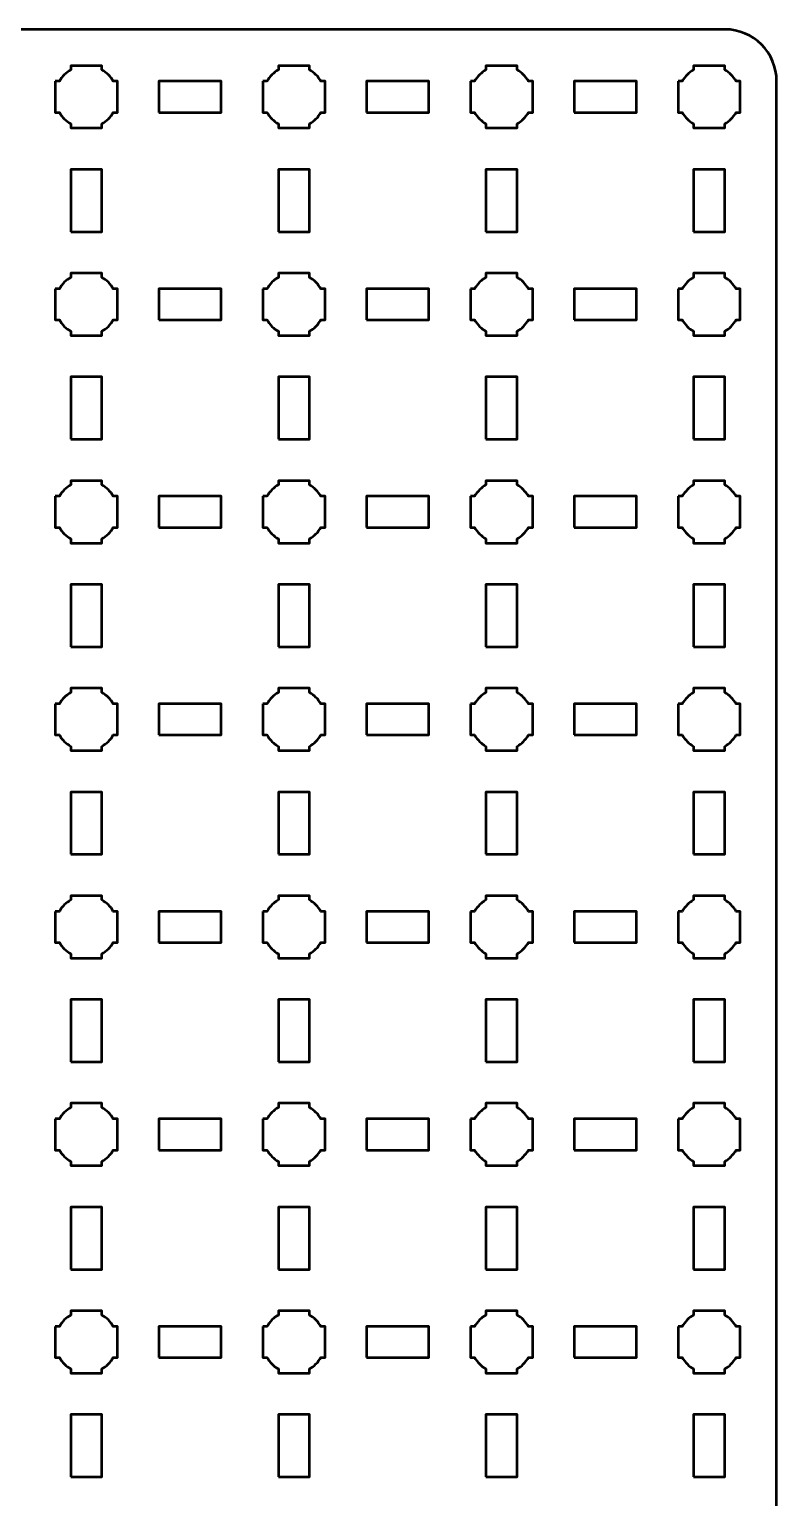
# Model space of a CAD drawing. Header units: centimetres. Extents: x -40.1 to 19.1, y -44.5 to 14.8.
# Drawn here: x 11.95 to 19.15, y 0.65 to 14.8 of the extents above; entities that cross this region are included whole.
import ezdxf

# ---------------------------------------------------------------- set-up
doc = ezdxf.new("R2010")
doc.units = ezdxf.units.CM
doc.header["$MEASUREMENT"] = 0
doc.layers.add('Layer 1', color=7, linetype='Continuous')

msp = doc.modelspace()

# ---------------------------------------------------------------- linework, layer by layer
at = {"layer": 'Layer 1', "color": 250, "lineweight": 53}
for points in [[(13.2, 14), (13.8, 14), (13.8, 14.3), (13.2, 14.3), (13.2, 14)], [(15.2, 14), (15.8, 14), (15.8, 14.3), (15.2, 14.3), (15.2, 14)], [(17.2, 14), (17.8, 14), (17.8, 14.3), (17.2, 14.3), (17.2, 14)], [(12.35, 12.85), (12.65, 12.85), (12.65, 13.45), (12.35, 13.45), (12.35, 12.85)], [(14.35, 12.85), (14.65, 12.85), (14.65, 13.45), (14.35, 13.45), (14.35, 12.85)], [(16.35, 12.85), (16.65, 12.85), (16.65, 13.45), (16.35, 13.45), (16.35, 12.85)], [(18.35, 12.85), (18.65, 12.85), (18.65, 13.45), (18.35, 13.45), (18.35, 12.85)], [(13.2, 12), (13.8, 12), (13.8, 12.3), (13.2, 12.3), (13.2, 12)], [(15.2, 12), (15.8, 12), (15.8, 12.3), (15.2, 12.3), (15.2, 12)], [(17.2, 12), (17.8, 12), (17.8, 12.3), (17.2, 12.3), (17.2, 12)], [(12.35, 10.85), (12.65, 10.85), (12.65, 11.45), (12.35, 11.45), (12.35, 10.85)], [(14.35, 10.85), (14.65, 10.85), (14.65, 11.45), (14.35, 11.45), (14.35, 10.85)], [(16.35, 10.85), (16.65, 10.85), (16.65, 11.45), (16.35, 11.45), (16.35, 10.85)], [(18.35, 10.85), (18.65, 10.85), (18.65, 11.45), (18.35, 11.45), (18.35, 10.85)], [(13.2, 10), (13.8, 10), (13.8, 10.3), (13.2, 10.3), (13.2, 10)], [(15.2, 10), (15.8, 10), (15.8, 10.3), (15.2, 10.3), (15.2, 10)], [(17.2, 10), (17.8, 10), (17.8, 10.3), (17.2, 10.3), (17.2, 10)], [(12.35, 8.85), (12.65, 8.85), (12.65, 9.45), (12.35, 9.45), (12.35, 8.85)], [(14.35, 8.85), (14.65, 8.85), (14.65, 9.45), (14.35, 9.45), (14.35, 8.85)], [(16.35, 8.85), (16.65, 8.85), (16.65, 9.45), (16.35, 9.45), (16.35, 8.85)], [(18.35, 8.85), (18.65, 8.85), (18.65, 9.45), (18.35, 9.45), (18.35, 8.85)], [(13.2, 8), (13.8, 8), (13.8, 8.3), (13.2, 8.3), (13.2, 8)], [(15.2, 8), (15.8, 8), (15.8, 8.3), (15.2, 8.3), (15.2, 8)], [(17.2, 8), (17.8, 8), (17.8, 8.3), (17.2, 8.3), (17.2, 8)], [(12.35, 6.85), (12.65, 6.85), (12.65, 7.45), (12.35, 7.45), (12.35, 6.85)], [(14.35, 6.85), (14.65, 6.85), (14.65, 7.45), (14.35, 7.45), (14.35, 6.85)], [(16.35, 6.85), (16.65, 6.85), (16.65, 7.45), (16.35, 7.45), (16.35, 6.85)], [(18.35, 6.85), (18.65, 6.85), (18.65, 7.45), (18.35, 7.45), (18.35, 6.85)], [(13.2, 6), (13.8, 6), (13.8, 6.3), (13.2, 6.3), (13.2, 6)], [(15.2, 6), (15.8, 6), (15.8, 6.3), (15.2, 6.3), (15.2, 6)], [(17.2, 6), (17.8, 6), (17.8, 6.3), (17.2, 6.3), (17.2, 6)], [(12.35, 4.85), (12.65, 4.85), (12.65, 5.45), (12.35, 5.45), (12.35, 4.85)], [(14.35, 4.85), (14.65, 4.85), (14.65, 5.45), (14.35, 5.45), (14.35, 4.85)], [(16.35, 4.85), (16.65, 4.85), (16.65, 5.45), (16.35, 5.45), (16.35, 4.85)], [(18.35, 4.85), (18.65, 4.85), (18.65, 5.45), (18.35, 5.45), (18.35, 4.85)], [(13.2, 4), (13.8, 4), (13.8, 4.3), (13.2, 4.3), (13.2, 4)], [(15.2, 4), (15.8, 4), (15.8, 4.3), (15.2, 4.3), (15.2, 4)], [(17.2, 4), (17.8, 4), (17.8, 4.3), (17.2, 4.3), (17.2, 4)], [(12.35, 2.85), (12.65, 2.85), (12.65, 3.45), (12.35, 3.45), (12.35, 2.85)], [(14.35, 2.85), (14.65, 2.85), (14.65, 3.45), (14.35, 3.45), (14.35, 2.85)], [(16.35, 2.85), (16.65, 2.85), (16.65, 3.45), (16.35, 3.45), (16.35, 2.85)], [(18.35, 2.85), (18.65, 2.85), (18.65, 3.45), (18.35, 3.45), (18.35, 2.85)], [(13.2, 2), (13.8, 2), (13.8, 2.3), (13.2, 2.3), (13.2, 2)], [(15.2, 2), (15.8, 2), (15.8, 2.3), (15.2, 2.3), (15.2, 2)], [(17.2, 2), (17.8, 2), (17.8, 2.3), (17.2, 2.3), (17.2, 2)], [(12.35, 0.85), (12.65, 0.85), (12.65, 1.45), (12.35, 1.45), (12.35, 0.85)], [(14.35, 0.85), (14.65, 0.85), (14.65, 1.45), (14.35, 1.45), (14.35, 0.85)], [(16.35, 0.85), (16.65, 0.85), (16.65, 1.45), (16.35, 1.45), (16.35, 0.85)], [(18.35, 0.85), (18.65, 0.85), (18.65, 1.45), (18.35, 1.45), (18.35, 0.85)]]:
    msp.add_lwpolyline(points, close=True, dxfattribs=at)
msp.add_open_spline([(-40.15, -44), (-40.15, -44), (-40.15, 14.3), (-40.15, 14.3), (-40.15, 14.3), (-40.15, 14.57609), (-39.92609, 14.8), (-39.65, 14.8), (-39.65, 14.8), (-39.65, 14.8), (18.65, 14.8), (18.65, 14.8), (18.65, 14.8), (18.92609, 14.8), (19.15, 14.57609), (19.15, 14.3), (19.15, 14.3), (19.15, 14.3), (19.15, -44), (19.15, -44), (19.15, -44), (19.15, -44.27609), (18.92609, -44.5), (18.65, -44.5), (18.65, -44.5), (18.65, -44.5), (-39.65, -44.5), (-39.65, -44.5), (-39.65, -44.5), (-39.92609, -44.5), (-40.15, -44.27609), (-40.15, -44)], degree=3, knots=[0, 0, 0, 0, 0.125, 0.125, 0.125, 0.125, 0.25, 0.25, 0.25, 0.25, 0.375, 0.375, 0.375, 0.375, 0.5, 0.5, 0.5, 0.5, 0.625, 0.625, 0.625, 0.625, 0.75, 0.75, 0.75, 0.75, 0.875, 0.875, 0.875, 0.875, 1, 1, 1, 1], dxfattribs=at)
at = {"layer": 'Layer 1', "lineweight": 53}
for points in [[(12.2, 14.3), (12.2, 14.3), (12.24015, 14.3), (12.24015, 14.3), (12.24015, 14.3), (12.2665, 14.34553), (12.30447, 14.3835), (12.35, 14.40985), (12.35, 14.40985), (12.35, 14.40985), (12.35, 14.45), (12.35, 14.45), (12.35, 14.45), (12.35, 14.45), (12.5, 14.45), (12.5, 14.45), (12.5, 14.45), (12.5, 14.45), (12.65, 14.45), (12.65, 14.45), (12.65, 14.45), (12.65, 14.45), (12.65, 14.40985), (12.65, 14.40985), (12.65, 14.40985), (12.69553, 14.3835), (12.7335, 14.34553), (12.75985, 14.3), (12.75985, 14.3), (12.75985, 14.3), (12.8, 14.3), (12.8, 14.3), (12.8, 14.3), (12.8, 14.3), (12.8, 14.15), (12.8, 14.15), (12.8, 14.15), (12.8, 14.15), (12.8, 14), (12.8, 14), (12.8, 14), (12.8, 14), (12.75985, 14), (12.75985, 14), (12.75985, 14), (12.7335, 13.95447), (12.69553, 13.9165), (12.65, 13.89015), (12.65, 13.89015), (12.65, 13.89015), (12.65, 13.85), (12.65, 13.85), (12.65, 13.85), (12.65, 13.85), (12.5, 13.85), (12.5, 13.85), (12.5, 13.85), (12.5, 13.85), (12.35, 13.85), (12.35, 13.85), (12.35, 13.85), (12.35, 13.85), (12.35, 13.89015), (12.35, 13.89015), (12.35, 13.89015), (12.30447, 13.9165), (12.2665, 13.95447), (12.24015, 14), (12.24015, 14), (12.24015, 14), (12.2, 14), (12.2, 14), (12.2, 14), (12.2, 14), (12.2, 14.15), (12.2, 14.15), (12.2, 14.15), (12.2, 14.15), (12.2, 14.3), (12.2, 14.3)], [(14.2, 14.3), (14.2, 14.3), (14.24015, 14.3), (14.24015, 14.3), (14.24015, 14.3), (14.2665, 14.34553), (14.30447, 14.3835), (14.35, 14.40985), (14.35, 14.40985), (14.35, 14.40985), (14.35, 14.45), (14.35, 14.45), (14.35, 14.45), (14.35, 14.45), (14.5, 14.45), (14.5, 14.45), (14.5, 14.45), (14.5, 14.45), (14.65, 14.45), (14.65, 14.45), (14.65, 14.45), (14.65, 14.45), (14.65, 14.40985), (14.65, 14.40985), (14.65, 14.40985), (14.69553, 14.3835), (14.7335, 14.34553), (14.75985, 14.3), (14.75985, 14.3), (14.75985, 14.3), (14.8, 14.3), (14.8, 14.3), (14.8, 14.3), (14.8, 14.3), (14.8, 14.15), (14.8, 14.15), (14.8, 14.15), (14.8, 14.15), (14.8, 14), (14.8, 14), (14.8, 14), (14.8, 14), (14.75985, 14), (14.75985, 14), (14.75985, 14), (14.7335, 13.95447), (14.69553, 13.9165), (14.65, 13.89015), (14.65, 13.89015), (14.65, 13.89015), (14.65, 13.85), (14.65, 13.85), (14.65, 13.85), (14.65, 13.85), (14.5, 13.85), (14.5, 13.85), (14.5, 13.85), (14.5, 13.85), (14.35, 13.85), (14.35, 13.85), (14.35, 13.85), (14.35, 13.85), (14.35, 13.89015), (14.35, 13.89015), (14.35, 13.89015), (14.30447, 13.9165), (14.2665, 13.95447), (14.24015, 14), (14.24015, 14), (14.24015, 14), (14.2, 14), (14.2, 14), (14.2, 14), (14.2, 14), (14.2, 14.15), (14.2, 14.15), (14.2, 14.15), (14.2, 14.15), (14.2, 14.3), (14.2, 14.3)], [(16.2, 14.3), (16.2, 14.3), (16.24015, 14.3), (16.24015, 14.3), (16.24015, 14.3), (16.2665, 14.34553), (16.30447, 14.3835), (16.35, 14.40985), (16.35, 14.40985), (16.35, 14.40985), (16.35, 14.45), (16.35, 14.45), (16.35, 14.45), (16.35, 14.45), (16.5, 14.45), (16.5, 14.45), (16.5, 14.45), (16.5, 14.45), (16.65, 14.45), (16.65, 14.45), (16.65, 14.45), (16.65, 14.45), (16.65, 14.40985), (16.65, 14.40985), (16.65, 14.40985), (16.69553, 14.3835), (16.7335, 14.34553), (16.75985, 14.3), (16.75985, 14.3), (16.75985, 14.3), (16.8, 14.3), (16.8, 14.3), (16.8, 14.3), (16.8, 14.3), (16.8, 14.15), (16.8, 14.15), (16.8, 14.15), (16.8, 14.15), (16.8, 14), (16.8, 14), (16.8, 14), (16.8, 14), (16.75985, 14), (16.75985, 14), (16.75985, 14), (16.7335, 13.95447), (16.69553, 13.9165), (16.65, 13.89015), (16.65, 13.89015), (16.65, 13.89015), (16.65, 13.85), (16.65, 13.85), (16.65, 13.85), (16.65, 13.85), (16.5, 13.85), (16.5, 13.85), (16.5, 13.85), (16.5, 13.85), (16.35, 13.85), (16.35, 13.85), (16.35, 13.85), (16.35, 13.85), (16.35, 13.89015), (16.35, 13.89015), (16.35, 13.89015), (16.30447, 13.9165), (16.2665, 13.95447), (16.24015, 14), (16.24015, 14), (16.24015, 14), (16.2, 14), (16.2, 14), (16.2, 14), (16.2, 14), (16.2, 14.15), (16.2, 14.15), (16.2, 14.15), (16.2, 14.15), (16.2, 14.3), (16.2, 14.3)], [(18.2, 14.3), (18.2, 14.3), (18.24015, 14.3), (18.24015, 14.3), (18.24015, 14.3), (18.2665, 14.34553), (18.30447, 14.3835), (18.35, 14.40985), (18.35, 14.40985), (18.35, 14.40985), (18.35, 14.45), (18.35, 14.45), (18.35, 14.45), (18.35, 14.45), (18.5, 14.45), (18.5, 14.45), (18.5, 14.45), (18.5, 14.45), (18.65, 14.45), (18.65, 14.45), (18.65, 14.45), (18.65, 14.45), (18.65, 14.40985), (18.65, 14.40985), (18.65, 14.40985), (18.69553, 14.3835), (18.7335, 14.34553), (18.75985, 14.3), (18.75985, 14.3), (18.75985, 14.3), (18.8, 14.3), (18.8, 14.3), (18.8, 14.3), (18.8, 14.3), (18.8, 14.15), (18.8, 14.15), (18.8, 14.15), (18.8, 14.15), (18.8, 14), (18.8, 14), (18.8, 14), (18.8, 14), (18.75985, 14), (18.75985, 14), (18.75985, 14), (18.7335, 13.95447), (18.69553, 13.9165), (18.65, 13.89015), (18.65, 13.89015), (18.65, 13.89015), (18.65, 13.85), (18.65, 13.85), (18.65, 13.85), (18.65, 13.85), (18.5, 13.85), (18.5, 13.85), (18.5, 13.85), (18.5, 13.85), (18.35, 13.85), (18.35, 13.85), (18.35, 13.85), (18.35, 13.85), (18.35, 13.89015), (18.35, 13.89015), (18.35, 13.89015), (18.30447, 13.9165), (18.2665, 13.95447), (18.24015, 14), (18.24015, 14), (18.24015, 14), (18.2, 14), (18.2, 14), (18.2, 14), (18.2, 14), (18.2, 14.15), (18.2, 14.15), (18.2, 14.15), (18.2, 14.15), (18.2, 14.3), (18.2, 14.3)], [(12.2, 12.3), (12.2, 12.3), (12.24015, 12.3), (12.24015, 12.3), (12.24015, 12.3), (12.2665, 12.34553), (12.30447, 12.3835), (12.35, 12.40985), (12.35, 12.40985), (12.35, 12.40985), (12.35, 12.45), (12.35, 12.45), (12.35, 12.45), (12.35, 12.45), (12.5, 12.45), (12.5, 12.45), (12.5, 12.45), (12.5, 12.45), (12.65, 12.45), (12.65, 12.45), (12.65, 12.45), (12.65, 12.45), (12.65, 12.40985), (12.65, 12.40985), (12.65, 12.40985), (12.69553, 12.3835), (12.7335, 12.34553), (12.75985, 12.3), (12.75985, 12.3), (12.75985, 12.3), (12.8, 12.3), (12.8, 12.3), (12.8, 12.3), (12.8, 12.3), (12.8, 12.15), (12.8, 12.15), (12.8, 12.15), (12.8, 12.15), (12.8, 12), (12.8, 12), (12.8, 12), (12.8, 12), (12.75985, 12), (12.75985, 12), (12.75985, 12), (12.7335, 11.95447), (12.69553, 11.9165), (12.65, 11.89015), (12.65, 11.89015), (12.65, 11.89015), (12.65, 11.85), (12.65, 11.85), (12.65, 11.85), (12.65, 11.85), (12.5, 11.85), (12.5, 11.85), (12.5, 11.85), (12.5, 11.85), (12.35, 11.85), (12.35, 11.85), (12.35, 11.85), (12.35, 11.85), (12.35, 11.89015), (12.35, 11.89015), (12.35, 11.89015), (12.30447, 11.9165), (12.2665, 11.95447), (12.24015, 12), (12.24015, 12), (12.24015, 12), (12.2, 12), (12.2, 12), (12.2, 12), (12.2, 12), (12.2, 12.15), (12.2, 12.15), (12.2, 12.15), (12.2, 12.15), (12.2, 12.3), (12.2, 12.3)], [(14.2, 12.3), (14.2, 12.3), (14.24015, 12.3), (14.24015, 12.3), (14.24015, 12.3), (14.2665, 12.34553), (14.30447, 12.3835), (14.35, 12.40985), (14.35, 12.40985), (14.35, 12.40985), (14.35, 12.45), (14.35, 12.45), (14.35, 12.45), (14.35, 12.45), (14.5, 12.45), (14.5, 12.45), (14.5, 12.45), (14.5, 12.45), (14.65, 12.45), (14.65, 12.45), (14.65, 12.45), (14.65, 12.45), (14.65, 12.40985), (14.65, 12.40985), (14.65, 12.40985), (14.69553, 12.3835), (14.7335, 12.34553), (14.75985, 12.3), (14.75985, 12.3), (14.75985, 12.3), (14.8, 12.3), (14.8, 12.3), (14.8, 12.3), (14.8, 12.3), (14.8, 12.15), (14.8, 12.15), (14.8, 12.15), (14.8, 12.15), (14.8, 12), (14.8, 12), (14.8, 12), (14.8, 12), (14.75985, 12), (14.75985, 12), (14.75985, 12), (14.7335, 11.95447), (14.69553, 11.9165), (14.65, 11.89015), (14.65, 11.89015), (14.65, 11.89015), (14.65, 11.85), (14.65, 11.85), (14.65, 11.85), (14.65, 11.85), (14.5, 11.85), (14.5, 11.85), (14.5, 11.85), (14.5, 11.85), (14.35, 11.85), (14.35, 11.85), (14.35, 11.85), (14.35, 11.85), (14.35, 11.89015), (14.35, 11.89015), (14.35, 11.89015), (14.30447, 11.9165), (14.2665, 11.95447), (14.24015, 12), (14.24015, 12), (14.24015, 12), (14.2, 12), (14.2, 12), (14.2, 12), (14.2, 12), (14.2, 12.15), (14.2, 12.15), (14.2, 12.15), (14.2, 12.15), (14.2, 12.3), (14.2, 12.3)], [(16.2, 12.3), (16.2, 12.3), (16.24015, 12.3), (16.24015, 12.3), (16.24015, 12.3), (16.2665, 12.34553), (16.30447, 12.3835), (16.35, 12.40985), (16.35, 12.40985), (16.35, 12.40985), (16.35, 12.45), (16.35, 12.45), (16.35, 12.45), (16.35, 12.45), (16.5, 12.45), (16.5, 12.45), (16.5, 12.45), (16.5, 12.45), (16.65, 12.45), (16.65, 12.45), (16.65, 12.45), (16.65, 12.45), (16.65, 12.40985), (16.65, 12.40985), (16.65, 12.40985), (16.69553, 12.3835), (16.7335, 12.34553), (16.75985, 12.3), (16.75985, 12.3), (16.75985, 12.3), (16.8, 12.3), (16.8, 12.3), (16.8, 12.3), (16.8, 12.3), (16.8, 12.15), (16.8, 12.15), (16.8, 12.15), (16.8, 12.15), (16.8, 12), (16.8, 12), (16.8, 12), (16.8, 12), (16.75985, 12), (16.75985, 12), (16.75985, 12), (16.7335, 11.95447), (16.69553, 11.9165), (16.65, 11.89015), (16.65, 11.89015), (16.65, 11.89015), (16.65, 11.85), (16.65, 11.85), (16.65, 11.85), (16.65, 11.85), (16.5, 11.85), (16.5, 11.85), (16.5, 11.85), (16.5, 11.85), (16.35, 11.85), (16.35, 11.85), (16.35, 11.85), (16.35, 11.85), (16.35, 11.89015), (16.35, 11.89015), (16.35, 11.89015), (16.30447, 11.9165), (16.2665, 11.95447), (16.24015, 12), (16.24015, 12), (16.24015, 12), (16.2, 12), (16.2, 12), (16.2, 12), (16.2, 12), (16.2, 12.15), (16.2, 12.15), (16.2, 12.15), (16.2, 12.15), (16.2, 12.3), (16.2, 12.3)], [(18.2, 12.3), (18.2, 12.3), (18.24015, 12.3), (18.24015, 12.3), (18.24015, 12.3), (18.2665, 12.34553), (18.30447, 12.3835), (18.35, 12.40985), (18.35, 12.40985), (18.35, 12.40985), (18.35, 12.45), (18.35, 12.45), (18.35, 12.45), (18.35, 12.45), (18.5, 12.45), (18.5, 12.45), (18.5, 12.45), (18.5, 12.45), (18.65, 12.45), (18.65, 12.45), (18.65, 12.45), (18.65, 12.45), (18.65, 12.40985), (18.65, 12.40985), (18.65, 12.40985), (18.69553, 12.3835), (18.7335, 12.34553), (18.75985, 12.3), (18.75985, 12.3), (18.75985, 12.3), (18.8, 12.3), (18.8, 12.3), (18.8, 12.3), (18.8, 12.3), (18.8, 12.15), (18.8, 12.15), (18.8, 12.15), (18.8, 12.15), (18.8, 12), (18.8, 12), (18.8, 12), (18.8, 12), (18.75985, 12), (18.75985, 12), (18.75985, 12), (18.7335, 11.95447), (18.69553, 11.9165), (18.65, 11.89015), (18.65, 11.89015), (18.65, 11.89015), (18.65, 11.85), (18.65, 11.85), (18.65, 11.85), (18.65, 11.85), (18.5, 11.85), (18.5, 11.85), (18.5, 11.85), (18.5, 11.85), (18.35, 11.85), (18.35, 11.85), (18.35, 11.85), (18.35, 11.85), (18.35, 11.89015), (18.35, 11.89015), (18.35, 11.89015), (18.30447, 11.9165), (18.2665, 11.95447), (18.24015, 12), (18.24015, 12), (18.24015, 12), (18.2, 12), (18.2, 12), (18.2, 12), (18.2, 12), (18.2, 12.15), (18.2, 12.15), (18.2, 12.15), (18.2, 12.15), (18.2, 12.3), (18.2, 12.3)], [(12.2, 10.3), (12.2, 10.3), (12.24015, 10.3), (12.24015, 10.3), (12.24015, 10.3), (12.2665, 10.34553), (12.30447, 10.3835), (12.35, 10.40985), (12.35, 10.40985), (12.35, 10.40985), (12.35, 10.45), (12.35, 10.45), (12.35, 10.45), (12.35, 10.45), (12.5, 10.45), (12.5, 10.45), (12.5, 10.45), (12.5, 10.45), (12.65, 10.45), (12.65, 10.45), (12.65, 10.45), (12.65, 10.45), (12.65, 10.40985), (12.65, 10.40985), (12.65, 10.40985), (12.69553, 10.3835), (12.7335, 10.34553), (12.75985, 10.3), (12.75985, 10.3), (12.75985, 10.3), (12.8, 10.3), (12.8, 10.3), (12.8, 10.3), (12.8, 10.3), (12.8, 10.15), (12.8, 10.15), (12.8, 10.15), (12.8, 10.15), (12.8, 10), (12.8, 10), (12.8, 10), (12.8, 10), (12.75985, 10), (12.75985, 10), (12.75985, 10), (12.7335, 9.95447), (12.69553, 9.9165), (12.65, 9.89015), (12.65, 9.89015), (12.65, 9.89015), (12.65, 9.85), (12.65, 9.85), (12.65, 9.85), (12.65, 9.85), (12.5, 9.85), (12.5, 9.85), (12.5, 9.85), (12.5, 9.85), (12.35, 9.85), (12.35, 9.85), (12.35, 9.85), (12.35, 9.85), (12.35, 9.89015), (12.35, 9.89015), (12.35, 9.89015), (12.30447, 9.9165), (12.2665, 9.95447), (12.24015, 10), (12.24015, 10), (12.24015, 10), (12.2, 10), (12.2, 10), (12.2, 10), (12.2, 10), (12.2, 10.15), (12.2, 10.15), (12.2, 10.15), (12.2, 10.15), (12.2, 10.3), (12.2, 10.3)], [(14.2, 10.3), (14.2, 10.3), (14.24015, 10.3), (14.24015, 10.3), (14.24015, 10.3), (14.2665, 10.34553), (14.30447, 10.3835), (14.35, 10.40985), (14.35, 10.40985), (14.35, 10.40985), (14.35, 10.45), (14.35, 10.45), (14.35, 10.45), (14.35, 10.45), (14.5, 10.45), (14.5, 10.45), (14.5, 10.45), (14.5, 10.45), (14.65, 10.45), (14.65, 10.45), (14.65, 10.45), (14.65, 10.45), (14.65, 10.40985), (14.65, 10.40985), (14.65, 10.40985), (14.69553, 10.3835), (14.7335, 10.34553), (14.75985, 10.3), (14.75985, 10.3), (14.75985, 10.3), (14.8, 10.3), (14.8, 10.3), (14.8, 10.3), (14.8, 10.3), (14.8, 10.15), (14.8, 10.15), (14.8, 10.15), (14.8, 10.15), (14.8, 10), (14.8, 10), (14.8, 10), (14.8, 10), (14.75985, 10), (14.75985, 10), (14.75985, 10), (14.7335, 9.95447), (14.69553, 9.9165), (14.65, 9.89015), (14.65, 9.89015), (14.65, 9.89015), (14.65, 9.85), (14.65, 9.85), (14.65, 9.85), (14.65, 9.85), (14.5, 9.85), (14.5, 9.85), (14.5, 9.85), (14.5, 9.85), (14.35, 9.85), (14.35, 9.85), (14.35, 9.85), (14.35, 9.85), (14.35, 9.89015), (14.35, 9.89015), (14.35, 9.89015), (14.30447, 9.9165), (14.2665, 9.95447), (14.24015, 10), (14.24015, 10), (14.24015, 10), (14.2, 10), (14.2, 10), (14.2, 10), (14.2, 10), (14.2, 10.15), (14.2, 10.15), (14.2, 10.15), (14.2, 10.15), (14.2, 10.3), (14.2, 10.3)], [(16.2, 10.3), (16.2, 10.3), (16.24015, 10.3), (16.24015, 10.3), (16.24015, 10.3), (16.2665, 10.34553), (16.30447, 10.3835), (16.35, 10.40985), (16.35, 10.40985), (16.35, 10.40985), (16.35, 10.45), (16.35, 10.45), (16.35, 10.45), (16.35, 10.45), (16.5, 10.45), (16.5, 10.45), (16.5, 10.45), (16.5, 10.45), (16.65, 10.45), (16.65, 10.45), (16.65, 10.45), (16.65, 10.45), (16.65, 10.40985), (16.65, 10.40985), (16.65, 10.40985), (16.69553, 10.3835), (16.7335, 10.34553), (16.75985, 10.3), (16.75985, 10.3), (16.75985, 10.3), (16.8, 10.3), (16.8, 10.3), (16.8, 10.3), (16.8, 10.3), (16.8, 10.15), (16.8, 10.15), (16.8, 10.15), (16.8, 10.15), (16.8, 10), (16.8, 10), (16.8, 10), (16.8, 10), (16.75985, 10), (16.75985, 10), (16.75985, 10), (16.7335, 9.95447), (16.69553, 9.9165), (16.65, 9.89015), (16.65, 9.89015), (16.65, 9.89015), (16.65, 9.85), (16.65, 9.85), (16.65, 9.85), (16.65, 9.85), (16.5, 9.85), (16.5, 9.85), (16.5, 9.85), (16.5, 9.85), (16.35, 9.85), (16.35, 9.85), (16.35, 9.85), (16.35, 9.85), (16.35, 9.89015), (16.35, 9.89015), (16.35, 9.89015), (16.30447, 9.9165), (16.2665, 9.95447), (16.24015, 10), (16.24015, 10), (16.24015, 10), (16.2, 10), (16.2, 10), (16.2, 10), (16.2, 10), (16.2, 10.15), (16.2, 10.15), (16.2, 10.15), (16.2, 10.15), (16.2, 10.3), (16.2, 10.3)], [(18.2, 10.3), (18.2, 10.3), (18.24015, 10.3), (18.24015, 10.3), (18.24015, 10.3), (18.2665, 10.34553), (18.30447, 10.3835), (18.35, 10.40985), (18.35, 10.40985), (18.35, 10.40985), (18.35, 10.45), (18.35, 10.45), (18.35, 10.45), (18.35, 10.45), (18.5, 10.45), (18.5, 10.45), (18.5, 10.45), (18.5, 10.45), (18.65, 10.45), (18.65, 10.45), (18.65, 10.45), (18.65, 10.45), (18.65, 10.40985), (18.65, 10.40985), (18.65, 10.40985), (18.69553, 10.3835), (18.7335, 10.34553), (18.75985, 10.3), (18.75985, 10.3), (18.75985, 10.3), (18.8, 10.3), (18.8, 10.3), (18.8, 10.3), (18.8, 10.3), (18.8, 10.15), (18.8, 10.15), (18.8, 10.15), (18.8, 10.15), (18.8, 10), (18.8, 10), (18.8, 10), (18.8, 10), (18.75985, 10), (18.75985, 10), (18.75985, 10), (18.7335, 9.95447), (18.69553, 9.9165), (18.65, 9.89015), (18.65, 9.89015), (18.65, 9.89015), (18.65, 9.85), (18.65, 9.85), (18.65, 9.85), (18.65, 9.85), (18.5, 9.85), (18.5, 9.85), (18.5, 9.85), (18.5, 9.85), (18.35, 9.85), (18.35, 9.85), (18.35, 9.85), (18.35, 9.85), (18.35, 9.89015), (18.35, 9.89015), (18.35, 9.89015), (18.30447, 9.9165), (18.2665, 9.95447), (18.24015, 10), (18.24015, 10), (18.24015, 10), (18.2, 10), (18.2, 10), (18.2, 10), (18.2, 10), (18.2, 10.15), (18.2, 10.15), (18.2, 10.15), (18.2, 10.15), (18.2, 10.3), (18.2, 10.3)], [(12.2, 8.3), (12.2, 8.3), (12.24015, 8.3), (12.24015, 8.3), (12.24015, 8.3), (12.2665, 8.34553), (12.30447, 8.3835), (12.35, 8.40985), (12.35, 8.40985), (12.35, 8.40985), (12.35, 8.45), (12.35, 8.45), (12.35, 8.45), (12.35, 8.45), (12.5, 8.45), (12.5, 8.45), (12.5, 8.45), (12.5, 8.45), (12.65, 8.45), (12.65, 8.45), (12.65, 8.45), (12.65, 8.45), (12.65, 8.40985), (12.65, 8.40985), (12.65, 8.40985), (12.69553, 8.3835), (12.7335, 8.34553), (12.75985, 8.3), (12.75985, 8.3), (12.75985, 8.3), (12.8, 8.3), (12.8, 8.3), (12.8, 8.3), (12.8, 8.3), (12.8, 8.15), (12.8, 8.15), (12.8, 8.15), (12.8, 8.15), (12.8, 8), (12.8, 8), (12.8, 8), (12.8, 8), (12.75985, 8), (12.75985, 8), (12.75985, 8), (12.7335, 7.95447), (12.69553, 7.9165), (12.65, 7.89015), (12.65, 7.89015), (12.65, 7.89015), (12.65, 7.85), (12.65, 7.85), (12.65, 7.85), (12.65, 7.85), (12.5, 7.85), (12.5, 7.85), (12.5, 7.85), (12.5, 7.85), (12.35, 7.85), (12.35, 7.85), (12.35, 7.85), (12.35, 7.85), (12.35, 7.89015), (12.35, 7.89015), (12.35, 7.89015), (12.30447, 7.9165), (12.2665, 7.95447), (12.24015, 8), (12.24015, 8), (12.24015, 8), (12.2, 8), (12.2, 8), (12.2, 8), (12.2, 8), (12.2, 8.15), (12.2, 8.15), (12.2, 8.15), (12.2, 8.15), (12.2, 8.3), (12.2, 8.3)], [(14.2, 8.3), (14.2, 8.3), (14.24015, 8.3), (14.24015, 8.3), (14.24015, 8.3), (14.2665, 8.34553), (14.30447, 8.3835), (14.35, 8.40985), (14.35, 8.40985), (14.35, 8.40985), (14.35, 8.45), (14.35, 8.45), (14.35, 8.45), (14.35, 8.45), (14.5, 8.45), (14.5, 8.45), (14.5, 8.45), (14.5, 8.45), (14.65, 8.45), (14.65, 8.45), (14.65, 8.45), (14.65, 8.45), (14.65, 8.40985), (14.65, 8.40985), (14.65, 8.40985), (14.69553, 8.3835), (14.7335, 8.34553), (14.75985, 8.3), (14.75985, 8.3), (14.75985, 8.3), (14.8, 8.3), (14.8, 8.3), (14.8, 8.3), (14.8, 8.3), (14.8, 8.15), (14.8, 8.15), (14.8, 8.15), (14.8, 8.15), (14.8, 8), (14.8, 8), (14.8, 8), (14.8, 8), (14.75985, 8), (14.75985, 8), (14.75985, 8), (14.7335, 7.95447), (14.69553, 7.9165), (14.65, 7.89015), (14.65, 7.89015), (14.65, 7.89015), (14.65, 7.85), (14.65, 7.85), (14.65, 7.85), (14.65, 7.85), (14.5, 7.85), (14.5, 7.85), (14.5, 7.85), (14.5, 7.85), (14.35, 7.85), (14.35, 7.85), (14.35, 7.85), (14.35, 7.85), (14.35, 7.89015), (14.35, 7.89015), (14.35, 7.89015), (14.30447, 7.9165), (14.2665, 7.95447), (14.24015, 8), (14.24015, 8), (14.24015, 8), (14.2, 8), (14.2, 8), (14.2, 8), (14.2, 8), (14.2, 8.15), (14.2, 8.15), (14.2, 8.15), (14.2, 8.15), (14.2, 8.3), (14.2, 8.3)], [(16.2, 8.3), (16.2, 8.3), (16.24015, 8.3), (16.24015, 8.3), (16.24015, 8.3), (16.2665, 8.34553), (16.30447, 8.3835), (16.35, 8.40985), (16.35, 8.40985), (16.35, 8.40985), (16.35, 8.45), (16.35, 8.45), (16.35, 8.45), (16.35, 8.45), (16.5, 8.45), (16.5, 8.45), (16.5, 8.45), (16.5, 8.45), (16.65, 8.45), (16.65, 8.45), (16.65, 8.45), (16.65, 8.45), (16.65, 8.40985), (16.65, 8.40985), (16.65, 8.40985), (16.69553, 8.3835), (16.7335, 8.34553), (16.75985, 8.3), (16.75985, 8.3), (16.75985, 8.3), (16.8, 8.3), (16.8, 8.3), (16.8, 8.3), (16.8, 8.3), (16.8, 8.15), (16.8, 8.15), (16.8, 8.15), (16.8, 8.15), (16.8, 8), (16.8, 8), (16.8, 8), (16.8, 8), (16.75985, 8), (16.75985, 8), (16.75985, 8), (16.7335, 7.95447), (16.69553, 7.9165), (16.65, 7.89015), (16.65, 7.89015), (16.65, 7.89015), (16.65, 7.85), (16.65, 7.85), (16.65, 7.85), (16.65, 7.85), (16.5, 7.85), (16.5, 7.85), (16.5, 7.85), (16.5, 7.85), (16.35, 7.85), (16.35, 7.85), (16.35, 7.85), (16.35, 7.85), (16.35, 7.89015), (16.35, 7.89015), (16.35, 7.89015), (16.30447, 7.9165), (16.2665, 7.95447), (16.24015, 8), (16.24015, 8), (16.24015, 8), (16.2, 8), (16.2, 8), (16.2, 8), (16.2, 8), (16.2, 8.15), (16.2, 8.15), (16.2, 8.15), (16.2, 8.15), (16.2, 8.3), (16.2, 8.3)], [(18.2, 8.3), (18.2, 8.3), (18.24015, 8.3), (18.24015, 8.3), (18.24015, 8.3), (18.2665, 8.34553), (18.30447, 8.3835), (18.35, 8.40985), (18.35, 8.40985), (18.35, 8.40985), (18.35, 8.45), (18.35, 8.45), (18.35, 8.45), (18.35, 8.45), (18.5, 8.45), (18.5, 8.45), (18.5, 8.45), (18.5, 8.45), (18.65, 8.45), (18.65, 8.45), (18.65, 8.45), (18.65, 8.45), (18.65, 8.40985), (18.65, 8.40985), (18.65, 8.40985), (18.69553, 8.3835), (18.7335, 8.34553), (18.75985, 8.3), (18.75985, 8.3), (18.75985, 8.3), (18.8, 8.3), (18.8, 8.3), (18.8, 8.3), (18.8, 8.3), (18.8, 8.15), (18.8, 8.15), (18.8, 8.15), (18.8, 8.15), (18.8, 8), (18.8, 8), (18.8, 8), (18.8, 8), (18.75985, 8), (18.75985, 8), (18.75985, 8), (18.7335, 7.95447), (18.69553, 7.9165), (18.65, 7.89015), (18.65, 7.89015), (18.65, 7.89015), (18.65, 7.85), (18.65, 7.85), (18.65, 7.85), (18.65, 7.85), (18.5, 7.85), (18.5, 7.85), (18.5, 7.85), (18.5, 7.85), (18.35, 7.85), (18.35, 7.85), (18.35, 7.85), (18.35, 7.85), (18.35, 7.89015), (18.35, 7.89015), (18.35, 7.89015), (18.30447, 7.9165), (18.2665, 7.95447), (18.24015, 8), (18.24015, 8), (18.24015, 8), (18.2, 8), (18.2, 8), (18.2, 8), (18.2, 8), (18.2, 8.15), (18.2, 8.15), (18.2, 8.15), (18.2, 8.15), (18.2, 8.3), (18.2, 8.3)], [(12.2, 6.3), (12.2, 6.3), (12.24015, 6.3), (12.24015, 6.3), (12.24015, 6.3), (12.2665, 6.34553), (12.30447, 6.3835), (12.35, 6.40985), (12.35, 6.40985), (12.35, 6.40985), (12.35, 6.45), (12.35, 6.45), (12.35, 6.45), (12.35, 6.45), (12.5, 6.45), (12.5, 6.45), (12.5, 6.45), (12.5, 6.45), (12.65, 6.45), (12.65, 6.45), (12.65, 6.45), (12.65, 6.45), (12.65, 6.40985), (12.65, 6.40985), (12.65, 6.40985), (12.69553, 6.3835), (12.7335, 6.34553), (12.75985, 6.3), (12.75985, 6.3), (12.75985, 6.3), (12.8, 6.3), (12.8, 6.3), (12.8, 6.3), (12.8, 6.3), (12.8, 6.15), (12.8, 6.15), (12.8, 6.15), (12.8, 6.15), (12.8, 6), (12.8, 6), (12.8, 6), (12.8, 6), (12.75985, 6), (12.75985, 6), (12.75985, 6), (12.7335, 5.95447), (12.69553, 5.9165), (12.65, 5.89015), (12.65, 5.89015), (12.65, 5.89015), (12.65, 5.85), (12.65, 5.85), (12.65, 5.85), (12.65, 5.85), (12.5, 5.85), (12.5, 5.85), (12.5, 5.85), (12.5, 5.85), (12.35, 5.85), (12.35, 5.85), (12.35, 5.85), (12.35, 5.85), (12.35, 5.89015), (12.35, 5.89015), (12.35, 5.89015), (12.30447, 5.9165), (12.2665, 5.95447), (12.24015, 6), (12.24015, 6), (12.24015, 6), (12.2, 6), (12.2, 6), (12.2, 6), (12.2, 6), (12.2, 6.15), (12.2, 6.15), (12.2, 6.15), (12.2, 6.15), (12.2, 6.3), (12.2, 6.3)], [(14.2, 6.3), (14.2, 6.3), (14.24015, 6.3), (14.24015, 6.3), (14.24015, 6.3), (14.2665, 6.34553), (14.30447, 6.3835), (14.35, 6.40985), (14.35, 6.40985), (14.35, 6.40985), (14.35, 6.45), (14.35, 6.45), (14.35, 6.45), (14.35, 6.45), (14.5, 6.45), (14.5, 6.45), (14.5, 6.45), (14.5, 6.45), (14.65, 6.45), (14.65, 6.45), (14.65, 6.45), (14.65, 6.45), (14.65, 6.40985), (14.65, 6.40985), (14.65, 6.40985), (14.69553, 6.3835), (14.7335, 6.34553), (14.75985, 6.3), (14.75985, 6.3), (14.75985, 6.3), (14.8, 6.3), (14.8, 6.3), (14.8, 6.3), (14.8, 6.3), (14.8, 6.15), (14.8, 6.15), (14.8, 6.15), (14.8, 6.15), (14.8, 6), (14.8, 6), (14.8, 6), (14.8, 6), (14.75985, 6), (14.75985, 6), (14.75985, 6), (14.7335, 5.95447), (14.69553, 5.9165), (14.65, 5.89015), (14.65, 5.89015), (14.65, 5.89015), (14.65, 5.85), (14.65, 5.85), (14.65, 5.85), (14.65, 5.85), (14.5, 5.85), (14.5, 5.85), (14.5, 5.85), (14.5, 5.85), (14.35, 5.85), (14.35, 5.85), (14.35, 5.85), (14.35, 5.85), (14.35, 5.89015), (14.35, 5.89015), (14.35, 5.89015), (14.30447, 5.9165), (14.2665, 5.95447), (14.24015, 6), (14.24015, 6), (14.24015, 6), (14.2, 6), (14.2, 6), (14.2, 6), (14.2, 6), (14.2, 6.15), (14.2, 6.15), (14.2, 6.15), (14.2, 6.15), (14.2, 6.3), (14.2, 6.3)], [(16.2, 6.3), (16.2, 6.3), (16.24015, 6.3), (16.24015, 6.3), (16.24015, 6.3), (16.2665, 6.34553), (16.30447, 6.3835), (16.35, 6.40985), (16.35, 6.40985), (16.35, 6.40985), (16.35, 6.45), (16.35, 6.45), (16.35, 6.45), (16.35, 6.45), (16.5, 6.45), (16.5, 6.45), (16.5, 6.45), (16.5, 6.45), (16.65, 6.45), (16.65, 6.45), (16.65, 6.45), (16.65, 6.45), (16.65, 6.40985), (16.65, 6.40985), (16.65, 6.40985), (16.69553, 6.3835), (16.7335, 6.34553), (16.75985, 6.3), (16.75985, 6.3), (16.75985, 6.3), (16.8, 6.3), (16.8, 6.3), (16.8, 6.3), (16.8, 6.3), (16.8, 6.15), (16.8, 6.15), (16.8, 6.15), (16.8, 6.15), (16.8, 6), (16.8, 6), (16.8, 6), (16.8, 6), (16.75985, 6), (16.75985, 6), (16.75985, 6), (16.7335, 5.95447), (16.69553, 5.9165), (16.65, 5.89015), (16.65, 5.89015), (16.65, 5.89015), (16.65, 5.85), (16.65, 5.85), (16.65, 5.85), (16.65, 5.85), (16.5, 5.85), (16.5, 5.85), (16.5, 5.85), (16.5, 5.85), (16.35, 5.85), (16.35, 5.85), (16.35, 5.85), (16.35, 5.85), (16.35, 5.89015), (16.35, 5.89015), (16.35, 5.89015), (16.30447, 5.9165), (16.2665, 5.95447), (16.24015, 6), (16.24015, 6), (16.24015, 6), (16.2, 6), (16.2, 6), (16.2, 6), (16.2, 6), (16.2, 6.15), (16.2, 6.15), (16.2, 6.15), (16.2, 6.15), (16.2, 6.3), (16.2, 6.3)], [(18.2, 6.3), (18.2, 6.3), (18.24015, 6.3), (18.24015, 6.3), (18.24015, 6.3), (18.2665, 6.34553), (18.30447, 6.3835), (18.35, 6.40985), (18.35, 6.40985), (18.35, 6.40985), (18.35, 6.45), (18.35, 6.45), (18.35, 6.45), (18.35, 6.45), (18.5, 6.45), (18.5, 6.45), (18.5, 6.45), (18.5, 6.45), (18.65, 6.45), (18.65, 6.45), (18.65, 6.45), (18.65, 6.45), (18.65, 6.40985), (18.65, 6.40985), (18.65, 6.40985), (18.69553, 6.3835), (18.7335, 6.34553), (18.75985, 6.3), (18.75985, 6.3), (18.75985, 6.3), (18.8, 6.3), (18.8, 6.3), (18.8, 6.3), (18.8, 6.3), (18.8, 6.15), (18.8, 6.15), (18.8, 6.15), (18.8, 6.15), (18.8, 6), (18.8, 6), (18.8, 6), (18.8, 6), (18.75985, 6), (18.75985, 6), (18.75985, 6), (18.7335, 5.95447), (18.69553, 5.9165), (18.65, 5.89015), (18.65, 5.89015), (18.65, 5.89015), (18.65, 5.85), (18.65, 5.85), (18.65, 5.85), (18.65, 5.85), (18.5, 5.85), (18.5, 5.85), (18.5, 5.85), (18.5, 5.85), (18.35, 5.85), (18.35, 5.85), (18.35, 5.85), (18.35, 5.85), (18.35, 5.89015), (18.35, 5.89015), (18.35, 5.89015), (18.30447, 5.9165), (18.2665, 5.95447), (18.24015, 6), (18.24015, 6), (18.24015, 6), (18.2, 6), (18.2, 6), (18.2, 6), (18.2, 6), (18.2, 6.15), (18.2, 6.15), (18.2, 6.15), (18.2, 6.15), (18.2, 6.3), (18.2, 6.3)], [(12.2, 4.3), (12.2, 4.3), (12.24015, 4.3), (12.24015, 4.3), (12.24015, 4.3), (12.2665, 4.34553), (12.30447, 4.3835), (12.35, 4.40985), (12.35, 4.40985), (12.35, 4.40985), (12.35, 4.45), (12.35, 4.45), (12.35, 4.45), (12.35, 4.45), (12.5, 4.45), (12.5, 4.45), (12.5, 4.45), (12.5, 4.45), (12.65, 4.45), (12.65, 4.45), (12.65, 4.45), (12.65, 4.45), (12.65, 4.40985), (12.65, 4.40985), (12.65, 4.40985), (12.69553, 4.3835), (12.7335, 4.34553), (12.75985, 4.3), (12.75985, 4.3), (12.75985, 4.3), (12.8, 4.3), (12.8, 4.3), (12.8, 4.3), (12.8, 4.3), (12.8, 4.15), (12.8, 4.15), (12.8, 4.15), (12.8, 4.15), (12.8, 4), (12.8, 4), (12.8, 4), (12.8, 4), (12.75985, 4), (12.75985, 4), (12.75985, 4), (12.7335, 3.95447), (12.69553, 3.9165), (12.65, 3.89015), (12.65, 3.89015), (12.65, 3.89015), (12.65, 3.85), (12.65, 3.85), (12.65, 3.85), (12.65, 3.85), (12.5, 3.85), (12.5, 3.85), (12.5, 3.85), (12.5, 3.85), (12.35, 3.85), (12.35, 3.85), (12.35, 3.85), (12.35, 3.85), (12.35, 3.89015), (12.35, 3.89015), (12.35, 3.89015), (12.30447, 3.9165), (12.2665, 3.95447), (12.24015, 4), (12.24015, 4), (12.24015, 4), (12.2, 4), (12.2, 4), (12.2, 4), (12.2, 4), (12.2, 4.15), (12.2, 4.15), (12.2, 4.15), (12.2, 4.15), (12.2, 4.3), (12.2, 4.3)], [(14.2, 4.3), (14.2, 4.3), (14.24015, 4.3), (14.24015, 4.3), (14.24015, 4.3), (14.2665, 4.34553), (14.30447, 4.3835), (14.35, 4.40985), (14.35, 4.40985), (14.35, 4.40985), (14.35, 4.45), (14.35, 4.45), (14.35, 4.45), (14.35, 4.45), (14.5, 4.45), (14.5, 4.45), (14.5, 4.45), (14.5, 4.45), (14.65, 4.45), (14.65, 4.45), (14.65, 4.45), (14.65, 4.45), (14.65, 4.40985), (14.65, 4.40985), (14.65, 4.40985), (14.69553, 4.3835), (14.7335, 4.34553), (14.75985, 4.3), (14.75985, 4.3), (14.75985, 4.3), (14.8, 4.3), (14.8, 4.3), (14.8, 4.3), (14.8, 4.3), (14.8, 4.15), (14.8, 4.15), (14.8, 4.15), (14.8, 4.15), (14.8, 4), (14.8, 4), (14.8, 4), (14.8, 4), (14.75985, 4), (14.75985, 4), (14.75985, 4), (14.7335, 3.95447), (14.69553, 3.9165), (14.65, 3.89015), (14.65, 3.89015), (14.65, 3.89015), (14.65, 3.85), (14.65, 3.85), (14.65, 3.85), (14.65, 3.85), (14.5, 3.85), (14.5, 3.85), (14.5, 3.85), (14.5, 3.85), (14.35, 3.85), (14.35, 3.85), (14.35, 3.85), (14.35, 3.85), (14.35, 3.89015), (14.35, 3.89015), (14.35, 3.89015), (14.30447, 3.9165), (14.2665, 3.95447), (14.24015, 4), (14.24015, 4), (14.24015, 4), (14.2, 4), (14.2, 4), (14.2, 4), (14.2, 4), (14.2, 4.15), (14.2, 4.15), (14.2, 4.15), (14.2, 4.15), (14.2, 4.3), (14.2, 4.3)], [(16.2, 4.3), (16.2, 4.3), (16.24015, 4.3), (16.24015, 4.3), (16.24015, 4.3), (16.2665, 4.34553), (16.30447, 4.3835), (16.35, 4.40985), (16.35, 4.40985), (16.35, 4.40985), (16.35, 4.45), (16.35, 4.45), (16.35, 4.45), (16.35, 4.45), (16.5, 4.45), (16.5, 4.45), (16.5, 4.45), (16.5, 4.45), (16.65, 4.45), (16.65, 4.45), (16.65, 4.45), (16.65, 4.45), (16.65, 4.40985), (16.65, 4.40985), (16.65, 4.40985), (16.69553, 4.3835), (16.7335, 4.34553), (16.75985, 4.3), (16.75985, 4.3), (16.75985, 4.3), (16.8, 4.3), (16.8, 4.3), (16.8, 4.3), (16.8, 4.3), (16.8, 4.15), (16.8, 4.15), (16.8, 4.15), (16.8, 4.15), (16.8, 4), (16.8, 4), (16.8, 4), (16.8, 4), (16.75985, 4), (16.75985, 4), (16.75985, 4), (16.7335, 3.95447), (16.69553, 3.9165), (16.65, 3.89015), (16.65, 3.89015), (16.65, 3.89015), (16.65, 3.85), (16.65, 3.85), (16.65, 3.85), (16.65, 3.85), (16.5, 3.85), (16.5, 3.85), (16.5, 3.85), (16.5, 3.85), (16.35, 3.85), (16.35, 3.85), (16.35, 3.85), (16.35, 3.85), (16.35, 3.89015), (16.35, 3.89015), (16.35, 3.89015), (16.30447, 3.9165), (16.2665, 3.95447), (16.24015, 4), (16.24015, 4), (16.24015, 4), (16.2, 4), (16.2, 4), (16.2, 4), (16.2, 4), (16.2, 4.15), (16.2, 4.15), (16.2, 4.15), (16.2, 4.15), (16.2, 4.3), (16.2, 4.3)], [(18.2, 4.3), (18.2, 4.3), (18.24015, 4.3), (18.24015, 4.3), (18.24015, 4.3), (18.2665, 4.34553), (18.30447, 4.3835), (18.35, 4.40985), (18.35, 4.40985), (18.35, 4.40985), (18.35, 4.45), (18.35, 4.45), (18.35, 4.45), (18.35, 4.45), (18.5, 4.45), (18.5, 4.45), (18.5, 4.45), (18.5, 4.45), (18.65, 4.45), (18.65, 4.45), (18.65, 4.45), (18.65, 4.45), (18.65, 4.40985), (18.65, 4.40985), (18.65, 4.40985), (18.69553, 4.3835), (18.7335, 4.34553), (18.75985, 4.3), (18.75985, 4.3), (18.75985, 4.3), (18.8, 4.3), (18.8, 4.3), (18.8, 4.3), (18.8, 4.3), (18.8, 4.15), (18.8, 4.15), (18.8, 4.15), (18.8, 4.15), (18.8, 4), (18.8, 4), (18.8, 4), (18.8, 4), (18.75985, 4), (18.75985, 4), (18.75985, 4), (18.7335, 3.95447), (18.69553, 3.9165), (18.65, 3.89015), (18.65, 3.89015), (18.65, 3.89015), (18.65, 3.85), (18.65, 3.85), (18.65, 3.85), (18.65, 3.85), (18.5, 3.85), (18.5, 3.85), (18.5, 3.85), (18.5, 3.85), (18.35, 3.85), (18.35, 3.85), (18.35, 3.85), (18.35, 3.85), (18.35, 3.89015), (18.35, 3.89015), (18.35, 3.89015), (18.30447, 3.9165), (18.2665, 3.95447), (18.24015, 4), (18.24015, 4), (18.24015, 4), (18.2, 4), (18.2, 4), (18.2, 4), (18.2, 4), (18.2, 4.15), (18.2, 4.15), (18.2, 4.15), (18.2, 4.15), (18.2, 4.3), (18.2, 4.3)], [(12.2, 2.3), (12.2, 2.3), (12.24015, 2.3), (12.24015, 2.3), (12.24015, 2.3), (12.2665, 2.34553), (12.30447, 2.3835), (12.35, 2.40985), (12.35, 2.40985), (12.35, 2.40985), (12.35, 2.45), (12.35, 2.45), (12.35, 2.45), (12.35, 2.45), (12.5, 2.45), (12.5, 2.45), (12.5, 2.45), (12.5, 2.45), (12.65, 2.45), (12.65, 2.45), (12.65, 2.45), (12.65, 2.45), (12.65, 2.40985), (12.65, 2.40985), (12.65, 2.40985), (12.69553, 2.3835), (12.7335, 2.34553), (12.75985, 2.3), (12.75985, 2.3), (12.75985, 2.3), (12.8, 2.3), (12.8, 2.3), (12.8, 2.3), (12.8, 2.3), (12.8, 2.15), (12.8, 2.15), (12.8, 2.15), (12.8, 2.15), (12.8, 2), (12.8, 2), (12.8, 2), (12.8, 2), (12.75985, 2), (12.75985, 2), (12.75985, 2), (12.7335, 1.95447), (12.69553, 1.9165), (12.65, 1.89015), (12.65, 1.89015), (12.65, 1.89015), (12.65, 1.85), (12.65, 1.85), (12.65, 1.85), (12.65, 1.85), (12.5, 1.85), (12.5, 1.85), (12.5, 1.85), (12.5, 1.85), (12.35, 1.85), (12.35, 1.85), (12.35, 1.85), (12.35, 1.85), (12.35, 1.89015), (12.35, 1.89015), (12.35, 1.89015), (12.30447, 1.9165), (12.2665, 1.95447), (12.24015, 2), (12.24015, 2), (12.24015, 2), (12.2, 2), (12.2, 2), (12.2, 2), (12.2, 2), (12.2, 2.15), (12.2, 2.15), (12.2, 2.15), (12.2, 2.15), (12.2, 2.3), (12.2, 2.3)], [(14.2, 2.3), (14.2, 2.3), (14.24015, 2.3), (14.24015, 2.3), (14.24015, 2.3), (14.2665, 2.34553), (14.30447, 2.3835), (14.35, 2.40985), (14.35, 2.40985), (14.35, 2.40985), (14.35, 2.45), (14.35, 2.45), (14.35, 2.45), (14.35, 2.45), (14.5, 2.45), (14.5, 2.45), (14.5, 2.45), (14.5, 2.45), (14.65, 2.45), (14.65, 2.45), (14.65, 2.45), (14.65, 2.45), (14.65, 2.40985), (14.65, 2.40985), (14.65, 2.40985), (14.69553, 2.3835), (14.7335, 2.34553), (14.75985, 2.3), (14.75985, 2.3), (14.75985, 2.3), (14.8, 2.3), (14.8, 2.3), (14.8, 2.3), (14.8, 2.3), (14.8, 2.15), (14.8, 2.15), (14.8, 2.15), (14.8, 2.15), (14.8, 2), (14.8, 2), (14.8, 2), (14.8, 2), (14.75985, 2), (14.75985, 2), (14.75985, 2), (14.7335, 1.95447), (14.69553, 1.9165), (14.65, 1.89015), (14.65, 1.89015), (14.65, 1.89015), (14.65, 1.85), (14.65, 1.85), (14.65, 1.85), (14.65, 1.85), (14.5, 1.85), (14.5, 1.85), (14.5, 1.85), (14.5, 1.85), (14.35, 1.85), (14.35, 1.85), (14.35, 1.85), (14.35, 1.85), (14.35, 1.89015), (14.35, 1.89015), (14.35, 1.89015), (14.30447, 1.9165), (14.2665, 1.95447), (14.24015, 2), (14.24015, 2), (14.24015, 2), (14.2, 2), (14.2, 2), (14.2, 2), (14.2, 2), (14.2, 2.15), (14.2, 2.15), (14.2, 2.15), (14.2, 2.15), (14.2, 2.3), (14.2, 2.3)], [(16.2, 2.3), (16.2, 2.3), (16.24015, 2.3), (16.24015, 2.3), (16.24015, 2.3), (16.2665, 2.34553), (16.30447, 2.3835), (16.35, 2.40985), (16.35, 2.40985), (16.35, 2.40985), (16.35, 2.45), (16.35, 2.45), (16.35, 2.45), (16.35, 2.45), (16.5, 2.45), (16.5, 2.45), (16.5, 2.45), (16.5, 2.45), (16.65, 2.45), (16.65, 2.45), (16.65, 2.45), (16.65, 2.45), (16.65, 2.40985), (16.65, 2.40985), (16.65, 2.40985), (16.69553, 2.3835), (16.7335, 2.34553), (16.75985, 2.3), (16.75985, 2.3), (16.75985, 2.3), (16.8, 2.3), (16.8, 2.3), (16.8, 2.3), (16.8, 2.3), (16.8, 2.15), (16.8, 2.15), (16.8, 2.15), (16.8, 2.15), (16.8, 2), (16.8, 2), (16.8, 2), (16.8, 2), (16.75985, 2), (16.75985, 2), (16.75985, 2), (16.7335, 1.95447), (16.69553, 1.9165), (16.65, 1.89015), (16.65, 1.89015), (16.65, 1.89015), (16.65, 1.85), (16.65, 1.85), (16.65, 1.85), (16.65, 1.85), (16.5, 1.85), (16.5, 1.85), (16.5, 1.85), (16.5, 1.85), (16.35, 1.85), (16.35, 1.85), (16.35, 1.85), (16.35, 1.85), (16.35, 1.89015), (16.35, 1.89015), (16.35, 1.89015), (16.30447, 1.9165), (16.2665, 1.95447), (16.24015, 2), (16.24015, 2), (16.24015, 2), (16.2, 2), (16.2, 2), (16.2, 2), (16.2, 2), (16.2, 2.15), (16.2, 2.15), (16.2, 2.15), (16.2, 2.15), (16.2, 2.3), (16.2, 2.3)], [(18.2, 2.3), (18.2, 2.3), (18.24015, 2.3), (18.24015, 2.3), (18.24015, 2.3), (18.2665, 2.34553), (18.30447, 2.3835), (18.35, 2.40985), (18.35, 2.40985), (18.35, 2.40985), (18.35, 2.45), (18.35, 2.45), (18.35, 2.45), (18.35, 2.45), (18.5, 2.45), (18.5, 2.45), (18.5, 2.45), (18.5, 2.45), (18.65, 2.45), (18.65, 2.45), (18.65, 2.45), (18.65, 2.45), (18.65, 2.40985), (18.65, 2.40985), (18.65, 2.40985), (18.69553, 2.3835), (18.7335, 2.34553), (18.75985, 2.3), (18.75985, 2.3), (18.75985, 2.3), (18.8, 2.3), (18.8, 2.3), (18.8, 2.3), (18.8, 2.3), (18.8, 2.15), (18.8, 2.15), (18.8, 2.15), (18.8, 2.15), (18.8, 2), (18.8, 2), (18.8, 2), (18.8, 2), (18.75985, 2), (18.75985, 2), (18.75985, 2), (18.7335, 1.95447), (18.69553, 1.9165), (18.65, 1.89015), (18.65, 1.89015), (18.65, 1.89015), (18.65, 1.85), (18.65, 1.85), (18.65, 1.85), (18.65, 1.85), (18.5, 1.85), (18.5, 1.85), (18.5, 1.85), (18.5, 1.85), (18.35, 1.85), (18.35, 1.85), (18.35, 1.85), (18.35, 1.85), (18.35, 1.89015), (18.35, 1.89015), (18.35, 1.89015), (18.30447, 1.9165), (18.2665, 1.95447), (18.24015, 2), (18.24015, 2), (18.24015, 2), (18.2, 2), (18.2, 2), (18.2, 2), (18.2, 2), (18.2, 2.15), (18.2, 2.15), (18.2, 2.15), (18.2, 2.15), (18.2, 2.3), (18.2, 2.3)]]:
    msp.add_open_spline(points, degree=3, knots=[0, 0, 0, 0, 0.05, 0.05, 0.05, 0.05, 0.1, 0.1, 0.1, 0.1, 0.15, 0.15, 0.15, 0.15, 0.2, 0.2, 0.2, 0.2, 0.25, 0.25, 0.25, 0.25, 0.3, 0.3, 0.3, 0.3, 0.35, 0.35, 0.35, 0.35, 0.4, 0.4, 0.4, 0.4, 0.45, 0.45, 0.45, 0.45, 0.5, 0.5, 0.5, 0.5, 0.55, 0.55, 0.55, 0.55, 0.6, 0.6, 0.6, 0.6, 0.65, 0.65, 0.65, 0.65, 0.7, 0.7, 0.7, 0.7, 0.75, 0.75, 0.75, 0.75, 0.8, 0.8, 0.8, 0.8, 0.85, 0.85, 0.85, 0.85, 0.9, 0.9, 0.9, 0.9, 0.95, 0.95, 0.95, 0.95, 1, 1, 1, 1], dxfattribs=at)

doc.saveas('drawing.dxf')
